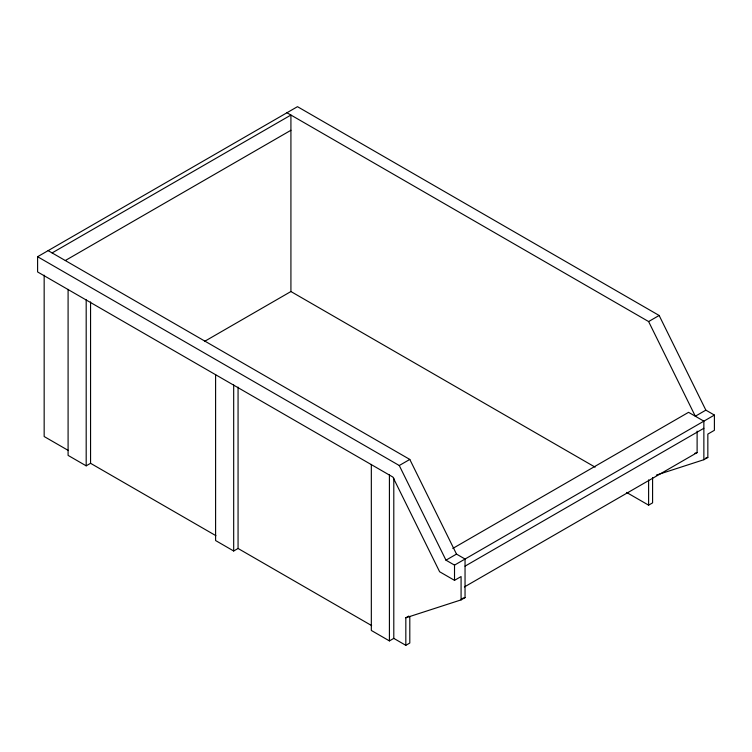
<?xml version="1.0" encoding="UTF-8"?>
<svg xmlns="http://www.w3.org/2000/svg" width="752" height="752" viewBox="0 0 752 752"><rect width="100%" height="100%" fill="white"/><g stroke="black" fill="none" stroke-linecap="round" stroke-linejoin="round"><path stroke-width="1.13" d="M409.802 616.64L409.802 643.035L405.826 645.329L405.826 617.787L461.079 599.889L461.079 576.558L454.518 580.347L439.619 571.746L392.911 477.078L37.6 271.942L37.6 256.714L297.482 106.671L659.147 315.473L705.855 410.141L714.4 415.076L714.4 430.304L707.839 434.092L707.839 457.423L703.863 459.716L656.346 475.104M52.104 252.926L290.921 115.047L290.921 291.532L595.105 467.142M65.321 260.521L290.921 130.275M204.544 341.399L290.921 291.532M68.094 289.36L68.094 455.392L86.189 465.836L90.56 463.307L215.918 535.687M215.598 374.515L215.598 540.547L233.684 551L238.064 548.471L371.648 625.598M37.6 256.714L399.265 465.516L409.802 459.434L456.502 554.102L465.046 559.037L465.046 597.596L461.079 599.889M286.954 112.753L648.609 321.555L659.147 315.473M452.798 548.443L688.559 412.322L703.863 421.158L703.863 459.716M399.265 465.516L445.974 560.184L456.502 554.102M705.855 410.141L695.318 416.223L648.609 321.555M445.974 560.184L454.518 565.119L714.4 415.076M465.046 566.153L703.863 428.273M405.826 617.787L408.806 616.067M464.388 586.955L697.113 452.601L697.113 431.15M371.328 464.426L371.328 630.458L389.414 640.901L393.794 638.382L405.826 645.329M626.576 492.438L648.609 505.156L652.586 502.862L652.586 477.614M705.63 458.137L707.839 457.423M461.737 598.667L465.046 597.596M694.876 453.277L697.113 452.601M48.137 250.632L409.802 459.434M68.413 450.523L44.161 436.527L44.161 275.166M648.609 479.908L648.609 505.156M454.518 565.119L454.518 580.347M393.794 478.197L393.794 638.382M389.414 474.879L389.414 640.901M238.064 387.12L238.064 548.471M233.684 384.968L233.684 551M90.56 301.956L90.56 463.307M86.189 299.804L86.189 465.836"/></g></svg>
